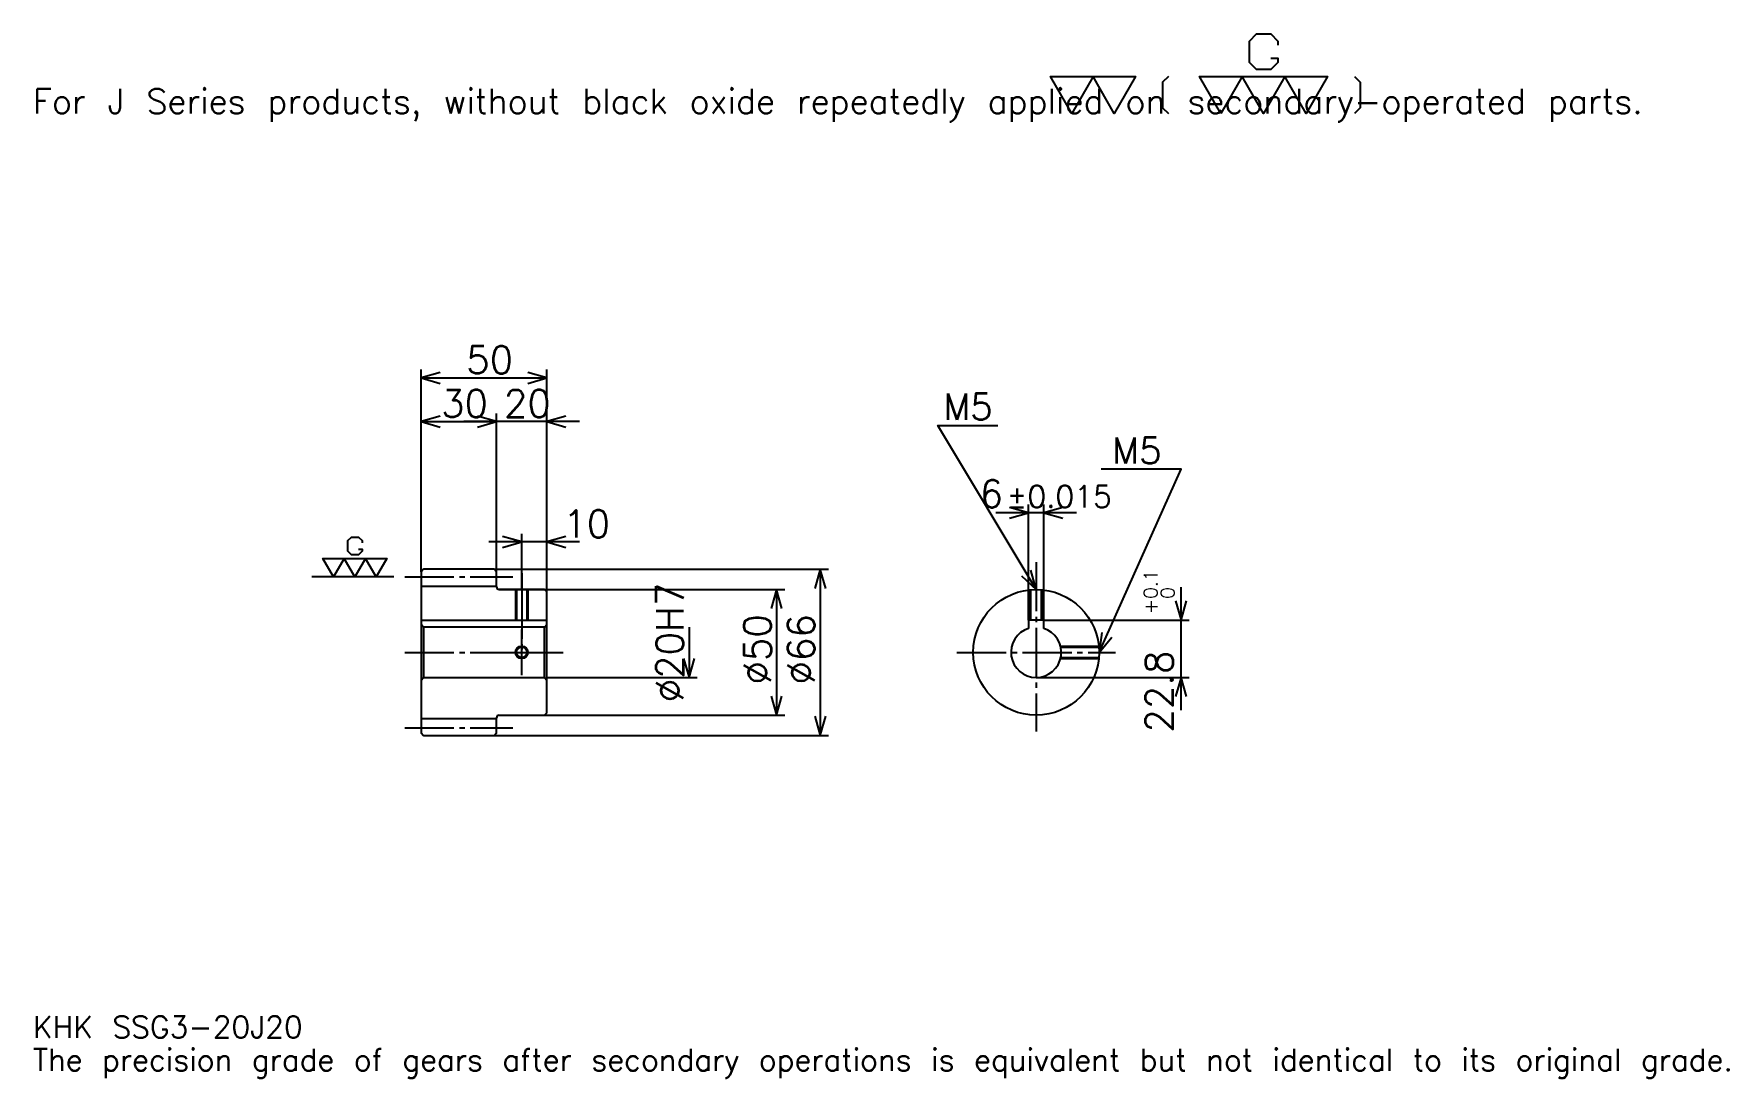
# Model space of a CAD drawing. Extents: x 22 to 696, y 8 to 423.
import ezdxf

# ---------------------------------------------------------------- set-up
doc = ezdxf.new("R2010")
doc.units = 0
doc.linetypes.add('DASHDOT', pattern=[26.086956, 19.565217, -2.173913, 2.173913, -2.173913])
doc.layers.get('0').update_dxf_attribs({"linetype": 'CONTINUOUS'})
doc.layers.add('DASHDOT', color=6, linetype='DASHDOT')
doc.styles.add('KANJI', font='TXT', dxfattribs={"bigfont": 'BIGFONT'})

msp = doc.modelspace()

# ---------------------------------------------------------------- linework, layer by layer
at = {"color": 5}
for p, q in [((176.086945, 210.17392), (176.086945, 289.521759)), ((176.086945, 286.260864), (226.086945, 286.260864)), ((226.086945, 210.17392), (226.086945, 289.521759)), ((206.086945, 210.17392), (206.086945, 272.130432)), ((176.086945, 268.869568), (206.086945, 268.869568)), ((239.130432, 268.869568), (193.043472, 268.869568)), ((436.695648, 232.608704), (404.608704, 232.608704)), ((417.652161, 189.973923), (417.652161, 235.869568)), ((423.652161, 189.973923), (423.652161, 235.869568)), ((216.086945, 210.17392), (216.086945, 224.304352)), ((239.130432, 221.043488), (203.043472, 221.043488)), ((176.086945, 209.17392), (176.086945, 210.17392)), ((205.086945, 210.17392), (226.086945, 210.17392)), ((206.086945, 209.17392), (206.086945, 210.17392)), ((216.086945, 202.17392), (216.086945, 210.17392)), ((216.086945, 202.17392), (216.086945, 210.17392)), ((226.086945, 210.17392), (338.043457, 210.17392)), ((226.086945, 201.17392), (226.086945, 210.17392)), ((334.782593, 210.17392), (334.782593, 144.17392)), ((478.260864, 154.130447), (478.260864, 203.017395)), ((207.086945, 202.17392), (226.086945, 202.17392)), ((226.086945, 202.17392), (320.652161, 202.17392)), ((317.391296, 202.17392), (317.391296, 152.17392)), ((423.652161, 189.973923), (481.521729, 189.973923)), ((282.608704, 187.17392), (282.608704, 167.17392)), ((226.086945, 167.17392), (285.869568, 167.17392)), ((420.652161, 167.17392), (481.521729, 167.17392)), ((207.086945, 152.17392), (226.086945, 152.17392)), ((226.086945, 152.17392), (320.652161, 152.17392)), ((205.086945, 144.17392), (226.086945, 144.17392)), ((226.086945, 144.17392), (338.043457, 144.17392))]:
    msp.add_line(p, q, dxfattribs=at)
at = {"color": 7}
msp.add_line((165.217377, 207.17392), (132.608688, 207.17392), dxfattribs=at)
at = {"color": 4}
for p, q in [((176.086945, 203.42392), (206.086945, 203.42392)), ((176.086945, 189.973923), (226.086945, 189.973923)), ((177.086945, 187.17392), (177.086945, 167.17392)), ((225.086945, 187.17392), (226.086945, 188.17392)), ((225.086945, 167.17392), (226.086945, 166.17392)), ((176.086945, 150.92392), (206.086945, 150.92392))]:
    msp.add_line(p, q, dxfattribs=at)
at = {"color": 7}
for points in [[(513.913086, 413.347839), (516.739136, 413.347839), (516.739136, 411.652191), (513.913086, 408.82608), (508.260895, 408.82608), (505.434814, 411.652191), (505.434814, 420.130432), (508.260895, 422.956512), (513.913086, 422.956512), (516.739136, 420.130432), (516.739136, 418.434784)], [(434.782623, 391.304352), (426.304352, 406), (460.217407, 406), (451.739136, 391.304352), (443.260895, 406), (434.782623, 391.304352)], [(473.217407, 406), (470.956543, 403.739136), (470.956543, 393.565216), (473.217407, 391.304352)], [(494.130432, 391.304352), (485.652191, 406), (536.521729, 406), (528.043518, 391.304352), (519.565247, 406), (511.086975, 391.304352), (502.608704, 406), (494.130432, 391.304352)], [(547.260864, 406), (549.521729, 403.739136), (549.521729, 393.565216), (547.260864, 391.304352)], [(151.195648, 218.195663), (152.608688, 218.195663), (152.608688, 217.347839), (151.195648, 215.934784), (148.369553, 215.934784), (146.956512, 217.347839), (146.956512, 221.58696), (148.369553, 223), (151.195648, 223), (152.608688, 221.58696), (152.608688, 220.739136)], [(141.304337, 207.17392), (137.065201, 214.521744), (162.499985, 214.521744), (158.260864, 207.17392), (154.021729, 214.521744), (149.782593, 207.17392), (145.543472, 214.521744), (141.304337, 207.17392)]]:
    msp.add_lwpolyline(points, dxfattribs=at)
at = {"color": 5}
for points in [[(183.695633, 288.434784), (176.086945, 286.260864), (183.695633, 284.086975)], [(218.478241, 284.086975), (226.086945, 286.260864), (218.478241, 288.434784)], [(183.695633, 271.043488), (176.086945, 268.869568), (183.695633, 266.695648)], [(198.478241, 266.695648), (206.086945, 268.869568), (198.478241, 271.043488)], [(198.478241, 266.695648), (206.086945, 268.869568), (198.478241, 271.043488)], [(233.695648, 271.043488), (226.086945, 268.869568), (233.695648, 266.695648)], [(420.652161, 202.17392), (381.521729, 267.391296), (405.434753, 267.391296)], [(445.652161, 177.17392), (478.260864, 250), (446.521729, 250)], [(410.043457, 230.434784), (417.652161, 232.608704), (410.043457, 234.782608)], [(431.260864, 234.782608), (423.652161, 232.608704), (431.260864, 230.434784)], [(208.478241, 218.869568), (216.086945, 221.043488), (208.478241, 223.217392)], [(233.695648, 223.217392), (226.086945, 221.043488), (233.695648, 218.869568)], [(336.956512, 202.565216), (334.782593, 210.17392), (332.608673, 202.565216)], [(414.873413, 207.579849), (420.652161, 202.17392), (418.601624, 209.816788)], [(319.565216, 194.565216), (317.391296, 202.17392), (315.217377, 194.565216)], [(476.086945, 197.582611), (478.260864, 189.973923), (480.434784, 197.582611)], [(446.777466, 185.006653), (445.652161, 177.17392), (450.745667, 183.229858)], [(280.434784, 174.782608), (282.608704, 167.17392), (284.782593, 174.782608)], [(480.434784, 159.565231), (478.260864, 167.17392), (476.086945, 159.565231)], [(315.217377, 159.782623), (317.391296, 152.17392), (319.565216, 159.782623)], [(332.608673, 151.782623), (334.782593, 144.17392), (336.956512, 151.782623)]]:
    msp.add_lwpolyline(points, dxfattribs=at)
at = {"color": 4}
for points in [[(206.086945, 203.17392), (206.086945, 209.17392), (205.086945, 210.17392), (177.086945, 210.17392), (176.086945, 209.17392), (176.086945, 166.17392)], [(207.086945, 152.17392), (225.086945, 152.17392), (226.086945, 153.17392), (226.086945, 201.17392), (225.086945, 202.17392), (207.086945, 202.17392)], [(213.586945, 202.17392), (213.586945, 189.973923)], [(214.021942, 202.17392), (214.021942, 189.973923)], [(218.151947, 202.17392), (218.151947, 189.973923)], [(218.586945, 202.17392), (218.586945, 189.973923)], [(418.152161, 189.973923), (418.152161, 202.048599)], [(418.587158, 189.973923), (418.587158, 202.088486)], [(422.717163, 189.973923), (422.717163, 202.088486)], [(423.152161, 189.973923), (423.152161, 202.048599)], [(423.652161, 186.713318), (423.652161, 189.973923), (417.652161, 189.973923), (417.652161, 186.713318)], [(176.086945, 166.17392), (177.086945, 167.17392), (225.086945, 167.17392), (225.086945, 187.17392), (177.086945, 187.17392), (176.086945, 188.17392)], [(430.334625, 179.67392), (445.526855, 179.67392)], [(430.436646, 179.238922), (445.566742, 179.238922)], [(430.334625, 174.67392), (445.526855, 174.67392)], [(430.436646, 175.108917), (445.566742, 175.108917)], [(176.086945, 166.17392), (176.086945, 145.17392), (177.086945, 144.17392), (205.086945, 144.17392), (206.086945, 145.17392), (206.086945, 151.17392)]]:
    msp.add_lwpolyline(points, dxfattribs=at)
for centre, radius in [((420.652161, 177.17392), 25), ((216.086945, 177.17392), 2.065)]:
    msp.add_circle(centre, radius, dxfattribs=at)
at = {"color": 7}
msp.add_circle((216.086945, 177.17392), 2.5, dxfattribs=at)
at = {"color": 4}
for centre, radius, start, end in [((207.086945, 203.17392), 1, 180, 270), ((420.652161, 177.17392), 10, 107.457602748, 72.542397252), ((207.086945, 151.17392), 1, 90, 180)]:
    msp.add_arc(centre, radius, start, end, dxfattribs=at)
at = {"layer": 'DASHDOT', "color": 7}
for p, q in [((420.652161, 213.043488), (420.652161, 145.652176)), ((169.565201, 207.17392), (212.608688, 207.17392)), ((216.086945, 202.17392), (216.086945, 177.17392)), ((169.565201, 177.17392), (232.608688, 177.17392)), ((389.130432, 177.17392), (452.173889, 177.17392)), ((169.565201, 147.17392), (212.608688, 147.17392))]:
    msp.add_line(p, q, dxfattribs=at)
for points in [[(216.086945, 208.695663), (216.086945, 183.452179)], [(216.086945, 168.152176), (216.086945, 186.195663)], [(207.065201, 177.17392), (225.108688, 177.17392)]]:
    msp.add_lwpolyline(points, dxfattribs=at)

# ---------------------------------------------------------------- texts
at = {"color": 7, "style": 'KANJI'}
for s, height, p in [('For J Series products, without black oxide repeatedly applied on secondary-operated parts.', 9.782609, (21.73913, 391.304352)), ('50', 10.869565, (194.021729, 288)), ('30', 10.869565, (184.021729, 270.608704)), ('20', 10.869565, (209.021729, 270.608704)), ('M5', 10.434783, (383.695618, 269.565216)), ('M5', 10.434783, (450.869568, 252.17392)), ('6', 10.869565, (398.21521, 234.782608)), ('%%p0.015', 8.695652, (408.974762, 234.782608)), ('10', 10.869565, (232.608688, 222.782623)), ('KHK SSG3-20J20', 8.695652, (21.73913, 23.913044)), ('The precision grade of gears after secondary operations is equivalent but not identical to its original grade.', 8.695652, (21.73913, 10.869565))]:
    msp.add_text(s, height=height, dxfattribs=at).set_placement(p)
for s, height, p in [('%%c20H7', 10.869565, (280.434784, 157.33696)), ('0.1', 5.434783, (468.913025, 198.435638)), ('0', 5.434783, (475.652161, 198.435638)), ('+', 5.434783, (468.913025, 192.348679)), ('%%c50', 10.869565, (315.217377, 164.402176)), ('%%c66', 10.869565, (332.608673, 164.402176)), ('22.8', 10.869565, (475, 145.300903))]:
    msp.add_text(s, height=height, rotation=90, dxfattribs=at).set_placement(p)

doc.saveas('drawing.dxf')
